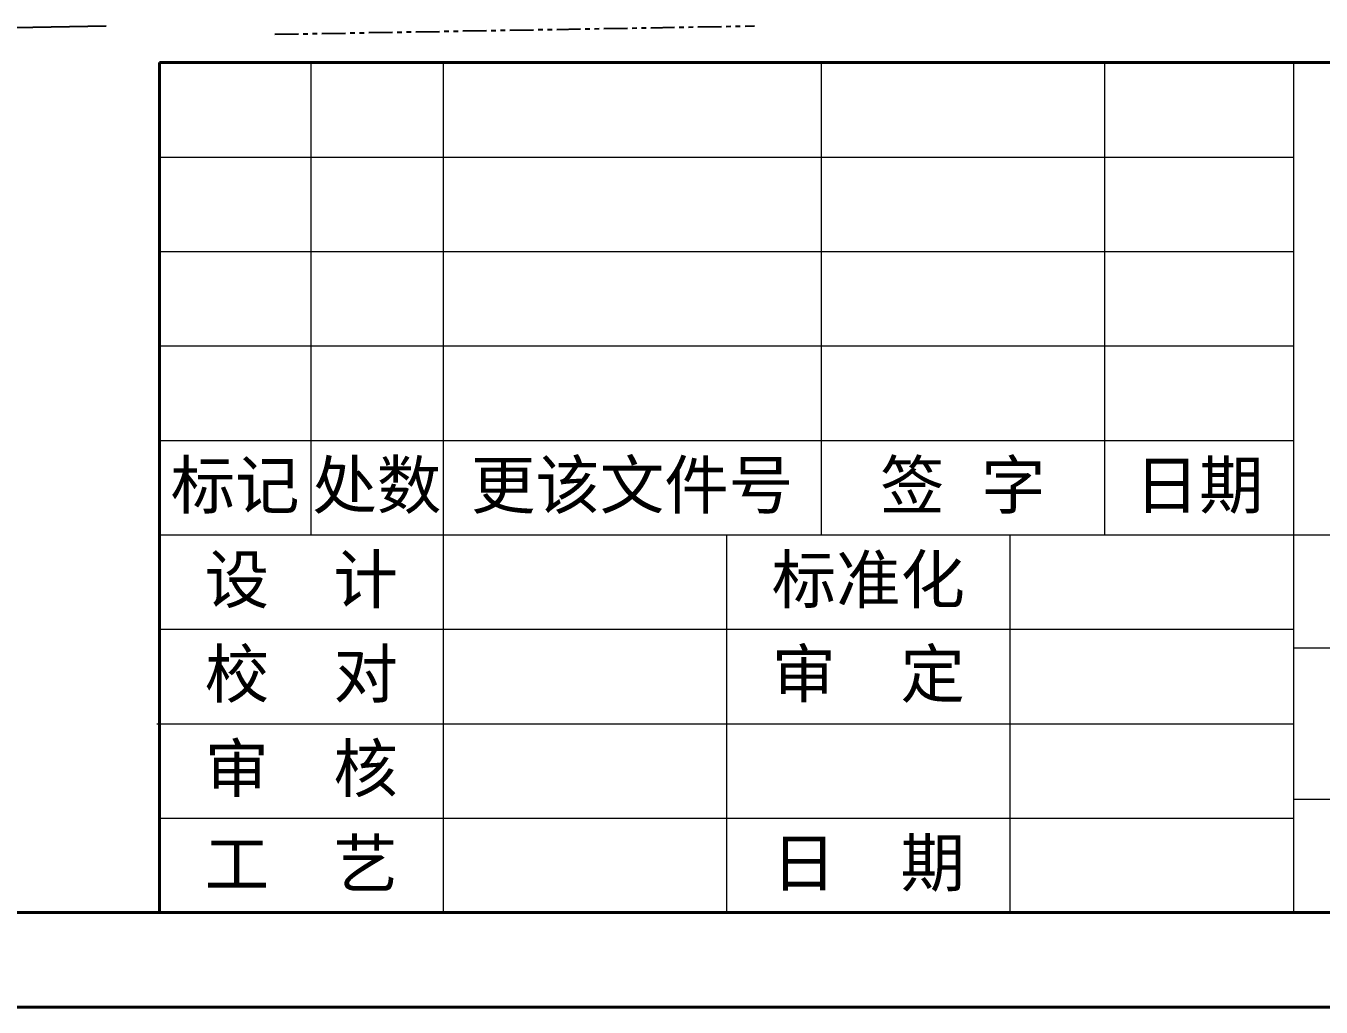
# Model space of a CAD drawing. Header units: millimetres. Extents: x 2404 to 4548, y 1024 to 2541.
# Drawn here: x 3567.4 to 3917.2, y 1024.5 to 1289.6 of the extents above; entities that cross this region are included whole.
import ezdxf

# ---------------------------------------------------------------- set-up
doc = ezdxf.new("R2010")
doc.units = ezdxf.units.MM
doc.linetypes.add('PHANTOM', pattern=[12.7, 6.35, -1.27, 1.27, -1.27, 1.27, -1.27])
for name, color, linetype, lineweight in [('AM_BOR', 7, 'Continuous', 50), ('文字', 7, 'Continuous', 13), ('粗实线', 7, 'Continuous', 40), ('细实线', 3, 'Continuous', 13)]:
    doc.layers.add(name, color=color, linetype=linetype, lineweight=lineweight)
doc.styles.get("Standard").update_dxf_attribs({"font": 'arial.ttf'})

# ---------------------------------------------------------------- blocks, each defined once
blk = doc.blocks.new('rA3')
at = {"layer": '粗实线'}
for p, q in [((568.384, 174.26), (568.384, 129.26)), ((748.384, 174.26), (568.384, 174.26)), ((358.384, 129.26), (748.384, 129.26)), ((333.384, 124.26), (753.384, 124.26))]:
    blk.add_line(p, q, dxfattribs=at)
at = {"layer": '细实线'}
for p, q in [((576.384, 174.26), (576.384, 149.26)), ((583.384, 174.26), (583.384, 149.26)), ((603.384, 174.26), (603.384, 149.26)), ((618.384, 174.26), (618.384, 149.26)), ((628.384, 174.26), (628.384, 129.26)), ((568.384, 169.26), (628.384, 169.26)), ((628.384, 169.26), (628.384, 129.26)), ((568.384, 164.26), (628.384, 164.26)), ((568.384, 159.26), (628.384, 159.26)), ((568.384, 154.26), (628.384, 154.26)), ((568.384, 149.26), (688.384, 149.26)), ((583.384, 149.26), (583.384, 129.26)), ((598.384, 149.26), (598.384, 129.26)), ((613.384, 129.26), (613.384, 149.26)), ((568.384, 144.26), (628.384, 144.26)), ((688.384, 143.26), (628.384, 143.26)), ((568.246, 139.26), (628.384, 139.26)), ((628.384, 135.26), (688.384, 135.26)), ((568.384, 134.26), (628.384, 134.26))]:
    blk.add_line(p, q, dxfattribs=at)
at = {"layer": '文字', "char_height": 2.5, "width": 72, "attachment_point": 5}
for s, insert in [('{\\fSimSun|b0|i0|c134|p2;标记}', (572.384, 151.76)), ('{\\fSimSun|b0|i0|c134|p2;处数}', (579.884, 151.76)), ('{\\fSimSun|b0|i0|c134|p2;更该文件号}', (593.384, 151.76)), ('{\\fSimSun|b0|i0|c134|p54;签}  {\\fSimSun|b0|i0|c134|p54;字}', (610.884, 151.76)), ('{\\fSimSun|b0|i0|c134|p54;日期}', (623.384, 151.76)), ('{\\fSimSun|b0|i0|c134|p2;设  计}', (575.884, 146.76)), ('{\\fSimSun|b0|i0|c134|p2;标准化}', (605.884, 146.76)), ('{\\fSimSun|b0|i0|c134|p2;校  对}', (575.884, 141.76)), ('{\\fSimSun|b0|i0|c134|p2;审  定}', (605.884, 141.76)), ('{\\fSimSun|b0|i0|c134|p2;审  核}', (575.884, 136.76)), ('{\\fSimSun|b0|i0|c134|p2;工  艺}', (575.884, 131.76)), ('{\\fSimSun|b0|i0|c134|p2;日  期}', (605.884, 131.76))]:
    blk.add_mtext(s, dxfattribs=dict(at, insert=insert))

msp = doc.modelspace()

# ---------------------------------------------------------------- linework, layer by layer
at = {"color": 7, "linetype": 'Continuous', "lineweight": 25}
msp.add_line((3459.594, 1287.355), (3589.121, 1289.616), dxfattribs=at)
at = {"color": 7, "linetype": 'PHANTOM', "lineweight": 25}
msp.add_line((3634.677, 1287.355), (3764.204, 1289.616), dxfattribs=at)

# ---------------------------------------------------------------- block references
at = {"layer": 'AM_BOR', "xscale": 5.104687500000001, "yscale": 5.104687500000001, "zscale": 5.104687500000001}
msp.add_blockref('rA3', (702.104, 390.154), dxfattribs=at)

doc.saveas('drawing.dxf')
